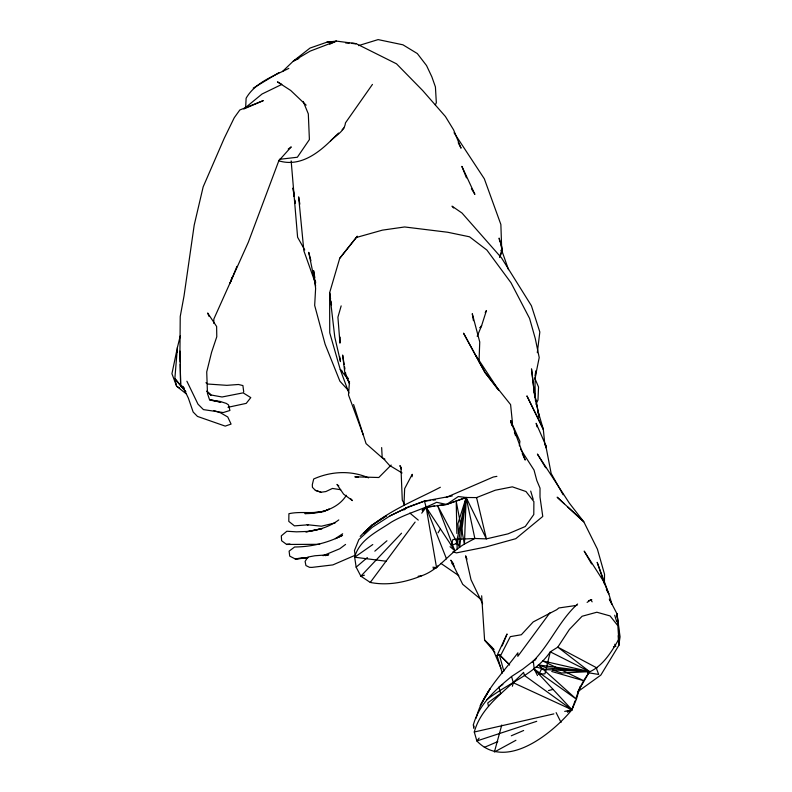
<?xml version="1.0" encoding="UTF-8"?>
<svg xmlns="http://www.w3.org/2000/svg" width="792" height="792" viewBox="0 0 792 792"><rect width="100%" height="100%" fill="white"/><g stroke="black" fill="none" stroke-linecap="round" stroke-linejoin="round"><path stroke-width="1.19" d="M185.724 391.614L180.665 385.763L179.952 351.113L180.23 316.543L184.031 295.931L194.208 225.096L203.158 186.882L224.225 138.313L234.244 117.741L239.827 109.979L263.291 100.614L243.797 109.009L262.043 94.01L281.794 84.417L277.447 81.863L290.694 90.456L306.157 105.148M177.319 352.321L177.418 347.47L180.259 335.887M213.751 323.334L213.87 318.968L248.322 242.243L278.843 160.697L291.238 146.896L288.229 149.064M340.154 337.125L339.956 343.134L337.917 317.196L341.164 305.89M439.372 505.435L446.589 504.454L458.32 496.525L466.151 497.495L464.439 544.084C448.975 553.093 439.273 569.646 421.79 575.725C405.514 582.318 387.714 585.941 370.27 582.437L360.855 576.18L356.152 567.151L354.668 557.212C359.241 539.639 377.428 531.561 391.258 522.195C405.573 513.671 421.819 509.761 436.59 502.306L446.589 504.454L466.151 497.495L476.566 497.584L495.307 490.208L512.345 486.842L525.977 491.525L533.887 501.623L533.788 514.523L525.294 526.502L508.028 533.848L486.397 538.877L474.853 538.481L452.945 539.5L451.163 545.163L457.063 543.5L456.974 539.303M479.012 361.736L479.744 341.976L472.279 313.711L473.428 320.651M403.93 505.336L404.663 488.615L412.226 474.319L412.097 476.764M245.639 107.88L246.124 98.218C255.054 82.606 273.438 76.141 288.813 68.379M349.5 381.328L348.5 394.951L363.3 434.996M512.018 425.205L512.365 421.809L510.592 404.613L484.981 372.497L463.607 333.303L484.981 372.497L498.019 389.595M499.752 256.935L501.821 252.519L502.257 248.599L499.108 238.095L499.782 241.699M519.354 445.916L519.899 441.293L510.741 420.839L511.434 424.146M537.313 352.678L539.827 332.006L531.422 305.762L501.554 257.954L461.983 213.018L452.014 206.158L453.618 207.969M450.064 546.678L454.737 550.588L437.461 505.365L459.588 547.331L466.151 497.495L446.589 504.454L426.136 507.236L422.106 510.048M535.085 375.547L535.837 370.903L535.006 384.09L535.412 400.564M476.566 497.584L486.397 538.877L466.151 497.495L458.954 538.699L459.588 547.331M534.887 378.863L539.213 357.568L535.253 338.461L529.581 318.424L510.998 282.754L486.862 250.034L469.507 236.798L447.628 232.244L404.633 226.967L382.397 230.145L356.281 237.501L339.728 258.301L329.62 292.783L329.739 332.798L340.253 369.527L348.916 393.04M456.212 543.738L466.151 497.495L474.853 538.481L464.439 544.084L456.232 501.485L456.865 533.471M587.585 672.715C602.356 666.973 611.087 652.549 618.71 639.401L618.008 625.918L610.068 615.928L596.861 612.226L582.08 616.255L569.418 629.412L557.796 647.133L550.292 651.856L544.946 673.843L538.916 674.141L541.748 668.587M278.596 160.756C298.93 167.082 316.671 154.47 330.472 140.996C335.768 135.363 344.589 131.413 345.48 122.849L372.448 84.397M580.11 686.525L576.428 699.217L571.943 709.761L524.482 675.487L523.571 672.368C505.93 691.03 481.437 705.771 474.279 732.006L476.863 740.956C505.722 771.309 552.202 733.6 571.943 709.761L572.834 706.345M501.772 725.017L494.386 752.024L515.929 740.282M512.374 686.268L513.335 682.753L511.553 676.487L522.651 669.25L536.194 658.746M466.151 497.495L457.875 523.849L458.538 532.927M499.544 257.162L502.257 248.599L500.92 250.579M476.17 718.126C482.645 692.456 502.593 673.477 517.879 652.826L517.819 656.34L549.925 612.77M232.076 277.269L230.116 283.041L236.957 266.36M567.626 712.107L571.943 709.761L575.022 700.91M576.18 697.594L578.873 689.852L583.625 680.684L589.545 671.626L557.796 647.133L597.019 667.993M473.824 728.422L473.368 724.828C478.972 704.316 495.683 689.505 511.553 676.487M502.148 645.926L507.068 633.966L497.069 655.489L502.286 673.151M477.18 336.323L481.576 325.789L486.437 310.523L485.219 312.602M435.313 104.891L436.333 102.732L435.422 86.942L431.858 76.834L426.551 65.578L417.325 53.559L402.93 44.807L378.121 39.6L358.538 45.619M535.897 404.267L537.976 400.039L538.54 387.021L534.788 378.2M346.361 495.287C338.105 508.87 320.107 513.859 304.88 513.602L323.572 511.602L329.215 509.127C316.592 515.245 302.168 510.682 288.912 513.711L288.793 521.384L294.446 525.868L308.306 524.789L307.167 524.7L321.453 526.205L335.224 522.878M577.754 691.931L589.545 671.626L550.292 651.856C534.739 674.438 507.712 683.199 486.991 699.643M438.055 532.818L440.431 528.908M404.613 509.533L405.534 508.266L424.462 501.098L452.232 495.94M370.27 582.437L415.107 522.077M421.72 513.167L426.136 507.236L434.551 506.088M437.946 565.844L436.55 567.676L433.224 568.735M532.155 662.508L533.323 661.033C550.321 643.708 559.538 620.275 577.606 604.009M339.728 258.301L357.35 236.194L356.281 237.501M479.15 738.075L476.863 740.956L536.728 721.314M391.179 465.053L378.794 477.507L354.846 476.824L358.281 477.14M401.544 533.204L360.855 576.18L364.419 575.21M422.74 510.81L426.136 507.236L424.462 501.098L408.316 506.9L389.981 515.909L372.111 527.403L358.875 539.55L354.45 550.519L355.133 554.935M403.851 510.038L405.534 508.266M330.472 140.996L338.55 133.066M360.192 536.402C382.031 513.018 412.622 501.762 440.352 487.258M342.144 129.72L343.946 128.056M282.437 71.528L293.327 61.103L310.028 48.064L326.809 42.233L336.382 41.095L356.113 43.649L396.515 63.825L422.661 90.516L445.421 116.513L453.588 129.858L461.053 148.183L458.221 142.689M356.152 567.151L367.349 557.568M374.814 551.173L386.942 540.788M422.403 510.424L426.136 507.236L454.737 550.588M345.569 544.421L339.768 548.757L323.047 555.707M578.16 691.416L600.821 675.111L618.76 645.52L620.067 636.837L616.899 613.612L609.345 599.118L611.493 603.405M372.784 544.54L354.668 557.212L386.447 561.271M502.861 684.437L498.96 687.07L500.653 693.436L487.743 702.93L488.496 706.207M342.659 533.768L335.333 538.649L342.53 535.323C327.591 542.956 311.365 546.866 294.624 546.995L289.11 551.133L289.714 556.113L295.733 559.192L307.197 557.697M587.11 602.385L590.901 599.851L592.129 601.841M338.778 519.918C329.442 526.908 318.028 530.323 306.583 531.769M253.242 88.14L278.893 72.666M535.442 659.776L533.323 661.033L534.204 669.052L537.491 675.586M355.083 555.301L332.858 564.904L311.989 567.389L309.523 567.329L305.93 565.557L305.108 561.429L307.84 557.073L314.899 555.756L328.739 554.737L325.383 555.657M389.981 515.909L406.93 507.741M298.841 58.539L293.327 61.103L310.137 51.124L336.382 41.095L329.759 44.174M484.348 747.361L497.822 741.579M511.295 735.788L523.651 730.491M567.448 711.691L571.943 709.761L534.204 669.052L576.428 699.217L538.392 664.973L589.545 671.626L561.568 673.022L552.608 669.913L541.342 669.389M446.302 497.376L493.267 477.022L496.891 476.358M567.24 711.295L571.943 709.761L513.335 682.753M548.51 690.565L553.073 689.406M588.476 600.653L591.822 599.811M474.279 732.006L553.856 713.879M564.706 711.404L571.943 709.761M227.987 407.296L246.223 403.375L250.777 397.614L243.144 392.852L222.047 396.99L211.048 394.99L207.445 391.783M279.328 159.35L297.356 157.242L309.395 139.57L308.316 113.88L303.197 101.465M613.444 646.797L615.829 646.391L614.76 644.242M305.742 531.887L322.265 528.551L308.86 531.392L296.455 531.838L286.862 531.244L281.318 535.837L281.606 540.738L286.595 544.441L319.671 544.322M418.146 576.279L421.79 575.725M577.012 605.336L558.885 607.959L556.677 609.731L533.184 621.928L521.344 634.748L510.325 636.629L500.831 655.093L497.069 655.489M368.577 477.863C350.945 470.171 331.007 471.26 313.691 478.992L312.315 484.645L312.434 487.347L315.374 490.357L321.037 492.238L325.868 491.555L332.442 488.446L340.679 489.713M424.462 501.098L430.601 500.405M433.056 500.128L435.511 499.841M308.286 557.519L295.07 558.815L308.038 557.647M289.773 544.322L286.595 544.441L290.278 544.272M332.749 42.382L326.809 42.233L329.254 42.352M552.608 669.913L589.545 671.626L542.579 660.884L583.625 680.684L551.737 671.477M352.45 43.471L356.113 43.649L351.47 43.352M345.658 42.976L349.143 43.204M589.545 671.626L546.916 667.933L538.392 664.973M432.887 567.201L436.55 567.676L426.136 507.236L446.49 558.865M209.92 399.96L220.047 401.415L226.324 403.425L228.551 404.94L229.918 410.474L223.245 412.553L203.435 409.613L197.97 404.128L186.882 381.209M587.763 672.675L598.702 674.438L596.119 667.706M210.038 400.099L220.72 402.168L209.474 399.524L207.474 393.525L206.722 371.923L211.583 352.282L216.78 336.768L216.622 326.492L207.653 313.008L209.029 316.404M536.293 667.013L545.926 669.794M183.001 386.496L180.665 385.763L174.854 378.576L177.418 347.47L171.933 373.725L176.606 386.219L186.041 393.703M452.925 551.796L456.43 552.895L485.605 547.044L515.79 538.679L542.768 516.453L540.005 497.099L540.025 488.149L536.818 480.516L534.036 470.062L520.502 449.064M315.374 490.357L321.037 492.238M213.84 410.513L220.552 412.82L227.75 416.978L231.076 424.086L225.215 426.116L197.475 416.424L193.149 412.018L188.387 398.178L183.091 387.149M384.912 459.152L382.685 458.212L366.062 443.619L353.588 404.544M179.754 388.11L176.606 386.219L174.854 378.576L185.675 391.525M402.079 472.963L389.486 465.369L382.17 457.192L381.655 447.579M184.348 388.04L180.665 385.763L180.22 364.261M205.93 382.704L207.91 384.041L226.839 385.338L238.481 384.486L242.906 385.565L243.728 391.961M440.857 563.35L458.776 575.655M342.154 371.042L340.253 369.527L347.728 378.823M338.778 485.882L336.976 484.427L343.599 494.129L352.41 500.603L350.836 498.812M409.86 513.077L418.275 520.106M207.346 391.941L210.919 395.198L206.722 391.129M564.26 503.752L557.152 497.178L583.813 521.819L597.396 549.133L604.534 574.279L604.415 583.714L603.276 580.338M567.814 507.038L583.813 521.819L569.299 503.068L537.412 454.063L545.668 467.735M480.972 599.425L462.686 584.298L450.856 560.162L453.668 564.062M494.079 649.489L484.595 640.104L481.665 595.792M499.257 654.608L509.603 664.854M499.148 654.489L509.563 664.805M348.094 390.149L339.887 381.17L325.126 344.272L314.672 305.425L315.612 288.466L313.622 270.715L314.85 277.834M451.925 563.478L454.133 565.993M348.312 378.645L344.985 373.933L342.629 355.044L344.164 364.389M494.931 652.361L484.595 640.104L492.208 647.608L500.92 668.101M475.586 355.083L498.861 390.426M471.418 188.704L474.893 194.357L461.885 166.36L466.468 177.844M454.044 132.739L484.328 178.794L500.871 224.492L501.653 247.639M591.584 563.934L584.189 551.093L603.653 581.496L608.83 593.891L612.028 604.474M606.365 589.604L608.83 593.891L597.178 562.33L602.514 578.081M401.108 467.666L399.93 465.607L401.326 469.042M563.142 494.752L551.153 473.467L545.688 445.153L536.154 423.304L537.035 426.838M304.742 249.995L297.604 237.254L291.159 160.905M404.494 504.385L402.277 500.108L400.94 467.27M556.123 712.622L561.053 722.433M482.615 603.781L471.022 579.744L465.607 555.836L467.023 559.172M344.985 373.933L349.559 383.556L346.074 376.071L345.5 372.567M522.215 453.559L525.225 460.053L510.741 420.839L512.582 426.542M315.543 283.576L303.871 250.856L298.633 196.891L299.861 204.168M501.9 250.836L508.523 269.676M514.424 432.244L515.533 435.669M473.368 724.828L474.052 727.026M616.592 621.344L614.711 615.255M530.699 491.089L533.204 499.366M499.336 654.707L503.841 671.18M310.91 260.687L308.722 252.331L315.642 286.051M534.244 392.129L539.312 417.513L534.244 392.129L531.501 368.874L534.768 396.832M315.265 280.2L315.681 282.576M344.55 366.726L344.926 369.062M330.571 298.822L329.62 292.783L334.798 337.184L340.471 361.598L339.709 356.766M330.947 301.227L331.521 304.851M500.999 244.807L501.356 247.213M294.545 199.93L295.07 203.524M294.228 196.337L293.06 187.961L294.01 196.337M294.733 199.93L295.06 202.326M538.59 415.206L538.124 411.662L543.322 429.353L544.896 445.203M617.116 617.295L616.899 613.612L618.423 623.947L618.76 645.52L618.186 635.699M617.334 620.977L617.473 623.433M501.732 250.084L501.821 252.519M179.952 351.113L180.17 361.875M457.063 543.5L457.162 548.965M545.688 445.153L545.619 447.619L545.688 445.153M488.565 691.297L480.269 705.662L489.961 688.961L488.565 691.297M481.576 325.789L480.091 327.71L481.576 325.789M371.596 525.324L363.627 533.511L372.23 525.106L386.526 515.711L371.596 525.324M539.213 420.849L526.908 395.891L543.322 429.353L539.213 420.849"/></g></svg>
